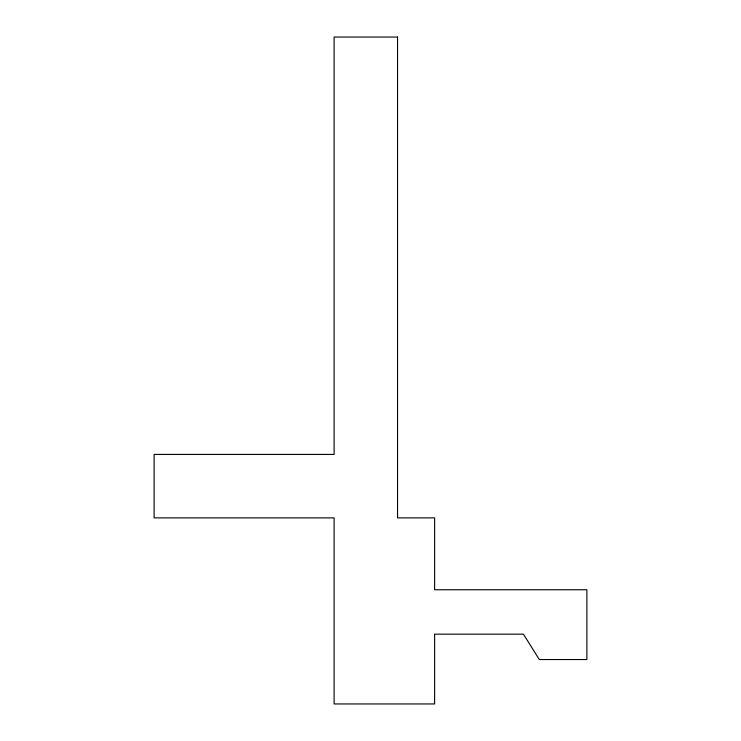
<?xml version="1.0" encoding="UTF-8"?>
<svg xmlns="http://www.w3.org/2000/svg" width="741" height="741" viewBox="0 0 741 741"><rect width="100%" height="100%" fill="white"/><g stroke="black" fill="none" stroke-linecap="round" stroke-linejoin="round"><path stroke-width="1.11" d="M397.546 37.05L334.108 37.05L334.108 454.428L154.119 454.428L154.119 517.876L334.108 517.876L334.108 703.95L434.615 703.95L434.615 634.166L523.442 634.166L539.3 659.536L586.881 659.536L586.881 589.753L434.615 589.753L434.615 517.876L397.546 517.876L397.546 37.05"/></g></svg>
